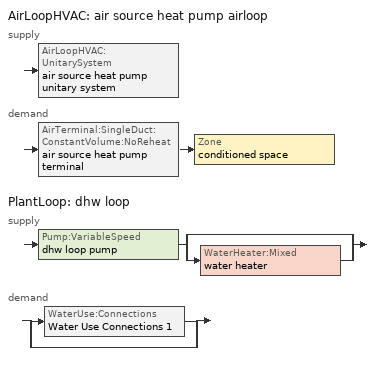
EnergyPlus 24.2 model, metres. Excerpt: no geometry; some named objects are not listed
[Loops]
AirLoopHVAC 'air source heat pump airloop'
 supply: AirLoopHVAC:UnitarySystem 'air source heat pump unitary system'
 demand: AirTerminal:SingleDuct:ConstantVolume:NoReheat 'air source heat pump terminal' > Zone 'conditioned space'
PlantLoop 'dhw loop'
 supply: Pump:VariableSpeed 'dhw loop pump' > split
  | bypass
  | WaterHeater:Mixed 'water heater'
 demand: split
  | WaterUse:Connections 'Water Use Connections 1'
  | bypass
[ZoneControl:Thermostat]
conditioned space Thermostat: Zone or ZoneList=conditioned space; Control Type Schedule=conditioned space Thermostat Schedule; Control 1=conditioned space temperature setpoint; Temperature Difference Between Cutout And Setpoint {deltaC}=0
[ThermostatSetpoint:DualSetpoint]
conditioned space temperature setpoint: Heating Setpoint Temperature Schedule=heating setpoint; Cooling Setpoint Temperature Schedule=cooling setpoint
[AirLoopHVAC:UnitarySystem] Control Type=Load; Controlling Zone or Thermostat Location=conditioned space; Dehumidification Control Type=None; Availability Schedule=Always On Discrete; Fan Placement=BlowThrough; DX Heating Coil Sizing Ratio=1; Use DOAS DX Cooling Coil=No; Minimum Supply Air Temperature {C}=2; Latent Load Control=SensibleOnlyLoadControl; Heating Supply Air Flow Rate Method=SupplyAirFlowRate; No Load Supply Air Flow Rate Method=SupplyAirFlowRate; No Load Supply Air Flow Rate {m3/s}=0; No Load Supply Air Flow Rate Control Set To Low Speed=Yes; Ancillary On-Cycle Electric Power {W}=0; Ancillary Off-Cycle Electric Power {W}=0
Name | Supply Fan | Supply Air Fan Operating Mode Schedule | Heating Coil | Cooling Supply Air Flow Rate Method | Heating Supply Air Flow Rate {m3/s} | Maximum Supply Air Temperature {C} | Maximum Outdoor Dry-Bulb Temperature for Supplemental Heater Operation {C} | Cooling Coil | Supplemental Heating Coil | Cooling Supply Air Flow Rate {m3/s} | Design Specification Multispeed Object
unit heater unitary system | unit heater supply fan | unit heater auto fan schedule | unit heater htg coil | None | 0.00141584 | 48.8889 | 21
unit heater unitary system 1 | unit heater supply fan 1 | unit heater auto fan schedule 1 | unit heater htg coil 1 | None | 0.00141584 | 48.8889 | 21
air source heat pump unitary system | air source heat pump supply fan | air source heat pump auto fan schedule | air source heat pump htg coil | SupplyAirFlowRate | 0.418617 | 93.3333 | 10 | air source heat pump clg coil | air source heat pump backup htg coil | 0.536604 | Unitary System Performance Multispeed 1
[Fan:SystemModel] Availability Schedule=Always On Discrete; Speed Control Method=Discrete; Electric Power Minimum Flow Rate Fraction=0.2; Design Pressure Rise {Pa}=500; Motor Efficiency=1; Motor In Air Stream Fraction=1; Design Electric Power Consumption {W}=Autosize; Design Power Sizing Method=PowerPerFlow; Electric Power Per Unit Flow Rate Per Unit Pressure {W/((m3/s)-Pa)}=1.66667; Fan Total Efficiency=0.7; Motor Loss Radiative Fraction=0
Name | Design Maximum Air Flow Rate {m3/s} | Electric Power Per Unit Flow Rate {W/(m3/s)} | Number of Speeds | Speed Flow Fraction 1 | Speed Electric Power Fraction 1 | Speed Flow Fraction 2 | Speed Electric Power Fraction 2 | Speed Flow Fraction 3 | Speed Electric Power Fraction 3 | Speed Flow Fraction 4 | Speed Electric Power Fraction 4
unit heater supply fan; unit heater supply fan 1 | 0.00141584 | 1e-06 | 1 | 1 | 1
air source heat pump supply fan | 0.536604 | 1059.44 | 4 | 0.6241 | 0.24309 | 0.78012 | 0.47478 | 0.86 | 0.63606 | 1 | 1
[Coil:Heating:Fuel] Availability Schedule=Always On Discrete; Fuel Type=NaturalGas; On Cycle Parasitic Electric Load {W}=0; Off Cycle Parasitic Fuel Load {W}=0
Name | Burner Efficiency | Nominal Capacity {W}
unit heater htg coil | 0.5 | 0.293071
unit heater htg coil 1 | 0.65 | 0.293071
air source heat pump backup htg coil | 0.96 | 18371.5
[AirTerminal:SingleDuct:ConstantVolume:NoReheat]
air source heat pump terminal: Availability Schedule=Always On Discrete; Maximum Air Flow Rate {m3/s}=0.536604
[Zone equipment]
conditioned space: unit heater unitary system, unit heater unitary system 1, air source heat pump terminal
[AirLoopHVAC]
air source heat pump airloop: Design Supply Air Flow Rate {m3/s}=0.536604; Design Return Air Flow Fraction of Supply Air Flow=1
[Sizing:System]
air source heat pump airloop: Type of Load to Size On=Sensible; Design Outdoor Air Flow Rate {m3/s}=Autosize; Central Heating Maximum System Air Flow Ratio=0.3; Preheat Design Temperature {C}=7; Preheat Design Humidity Ratio {kgWater/kgDryAir}=0.008; Precool Design Temperature {C}=12.8; Precool Design Humidity Ratio {kgWater/kgDryAir}=0.008; Central Cooling Design Supply Air Temperature {C}=12.8; Central Heating Design Supply Air Temperature {C}=16.7; Type of Zone Sum to Use=NonCoincident; 100% Outdoor Air in Cooling=Yes; 100% Outdoor Air in Heating=Yes; Central Cooling Design Supply Air Humidity Ratio {kgWater/kgDryAir}=0.0085; Central Heating Design Supply Air Humidity Ratio {kgWater/kgDryAir}=0.008; Cooling Supply Air Flow Rate Method=DesignDay; Cooling Supply Air Flow Rate {m3/s}=0; Cooling Supply Air Flow Rate Per Floor Area {m3/s-m2}=0.00996765; Cooling Fraction of Autosized Cooling Supply Air Flow Rate=1; Cooling Supply Air Flow Rate Per Unit Cooling Capacity {m3/s-W}=3.94755e-05; Heating Supply Air Flow Rate Method=DesignDay; Heating Supply Air Flow Rate {m3/s}=0; Heating Supply Air Flow Rate Per Floor Area {m3/s-m2}=0.00996765; Heating Fraction of Autosized Heating Supply Air Flow Rate=1; Heating Fraction of Autosized Cooling Supply Air Flow Rate=1; Heating Supply Air Flow Rate Per Unit Heating Capacity {m3/s-W}=3.15882e-05; System Outdoor Air Method=ZoneSum; Zone Maximum Outdoor Air Fraction=1; Cooling Design Capacity Method=CoolingDesignCapacity; Cooling Design Capacity {W}=Autosize; Cooling Design Capacity Per Floor Area {W/m2}=234.7; Fraction of Autosized Cooling Design Capacity=1; Heating Design Capacity Method=HeatingDesignCapacity; Heating Design Capacity {W}=Autosize; Heating Design Capacity Per Floor Area {W/m2}=157; Fraction of Autosized Heating Design Capacity=1; Central Cooling Capacity Control Method=OnOff; Occupant Diversity=Autosize
[AvailabilityManager:Scheduled]
air source heat pump airloop Availability Manager: Schedule=Always On Discrete
[Coil:Heating:DX:MultiSpeed]
air source heat pump htg coil: Availability Schedule=Always On Discrete; Minimum Outdoor Dry-Bulb Temperature for Compressor Operation {C}=-3.88889; Crankcase Heater Capacity {W}=50; Maximum Outdoor Dry-Bulb Temperature for Crankcase Heater Operation {C}=10; Defrost Energy Input Ratio Function of Temperature Curve=Defrosteir; Maximum Outdoor Dry-Bulb Temperature for Defrost Operation {C}=4.44444; Defrost Strategy=ReverseCycle; Defrost Control=Timed; Defrost Time Period Fraction=0.058333; Resistive Defrost Heater Capacity {W}=AutoSize; Apply Part Load Fraction to Speeds Greater than 1=No; Fuel Type=Electricity; Region number for Calculating HSPF=4; Number of Speeds=2; Speed Gross Rated Heating Capacity 1 {W}=7103.22; Speed Gross Rated Heating COP 1 {W/W}=3.82687; Speed Rated Air Flow Rate 1 {m3/s}=0.37811; Speed Rated Supply Air Fan Power Per Volume Flow Rate 2017 1 {W/(m3/s)}=773.3; Speed Rated Supply Air Fan Power Per Volume Flow Rate 2023 1 {W/(m3/s)}=934.4; Speed Heating Capacity Function of Temperature Curve Name 1=Heat-CAP-fT1; Speed Heating Capacity Function of Flow Fraction Curve Name 1=Heat-CAP-fFF1; Speed Energy Input Ratio Function of Temperature Curve Name 1=Heat-EIR-fT1; Speed Energy Input Ratio Function of Flow Fraction Curve Name 1=Heat-EIR-fFF1; Speed Part Load Fraction Correlation Curve Name 1=Heat-PLF-fPLR1; Speed Rated Waste Heat Fraction of Power Input 1=0.2; Speed Waste Heat Function of Temperature Curve Name 1=ConstantBiquadratic 1; Speed Gross Rated Heating Capacity 2 {W}=9810.97; Speed Gross Rated Heating COP 2 {W/W}=3.32938; Speed Rated Air Flow Rate 2 {m3/s}=0.472638; Speed Rated Supply Air Fan Power Per Volume Flow Rate 2017 2 {W/(m3/s)}=773.3; Speed Rated Supply Air Fan Power Per Volume Flow Rate 2023 2 {W/(m3/s)}=934.4; Speed Heating Capacity Function of Temperature Curve Name 2=Heat-CAP-fT2; Speed Heating Capacity Function of Flow Fraction Curve Name 2=Heat-CAP-fFF2; Speed Energy Input Ratio Function of Temperature Curve Name 2=Heat-EIR-fT2; Speed Energy Input Ratio Function of Flow Fraction Curve Name 2=Heat-EIR-fFF2; Speed Part Load Fraction Correlation Curve Name 2=Heat-PLF-fPLR2; Speed Rated Waste Heat Fraction of Power Input 2=0.2; Speed Waste Heat Function of Temperature Curve Name 2=ConstantBiquadratic 1
[Coil:Cooling:DX:MultiSpeed]
air source heat pump clg coil: Availability Schedule=Always On Discrete; Condenser Type=AirCooled; Minimum Outdoor Dry-Bulb Temperature for Compressor Operation {C}=-25; Apply Part Load Fraction to Speeds Greater than 1=No; Apply Latent Degradation to Speeds Greater than 1=No; Crankcase Heater Capacity {W}=50; Maximum Outdoor Dry-Bulb Temperature for Crankcase Heater Operation {C}=10; Basin Heater Capacity {W/K}=0; Basin Heater Setpoint Temperature {C}=2; Fuel Type=Electricity; Number of Speeds=2; Speed Gross Rated Total Cooling Capacity 1 {W}=7312.12; Speed Gross Rated Sensible Heat Ratio 1=0.816259; Speed Gross Rated Cooling COP 1 {W/W}=4.365675; Speed Rated Air Flow Rate 1 {m3/s}=0.397121; Speed Rated Evaporator Fan Power Per Volume Flow Rate 2017 1 {W/(m3/s)}=773.3; Speed Rated Evaporator Fan Power Per Volume Flow Rate 2023 1 {W/(m3/s)}=934.4; Speed Total Cooling Capacity Function of Temperature Curve Name 1=Cool-CAP-fT1; Speed Total Cooling Capacity Function of Flow Fraction Curve Name 1=Cool-CAP-fFF1; Speed Energy Input Ratio Function of Temperature Curve Name 1=Cool-EIR-fT1; Speed Energy Input Ratio Function of Flow Fraction Curve Name 1=Cool-EIR-fFF1; Speed Part Load Fraction Correlation Curve Name 1=Cool-PLF-fPLR1; Speed Nominal Time for Condensate Removal to Begin 1 {s}=1000; Speed Ratio of Initial Moisture Evaporation Rate and Steady State Latent Capacity 1=1.5; Speed Maximum Cycling Rate 1 {cycles/hr}=3; Speed Latent Capacity Time Constant 1 {s}=45; Speed Rated Waste Heat Fraction of Power Input 1=0.2; Speed Waste Heat Function of Temperature Curve Name 1=ConstantBiquadratic; Speed Evaporative Condenser Effectiveness 1=0.9; Speed Evaporative Condenser Air Flow Rate 1 {m3/s}=AutoSize; Speed Rated Evaporative Condenser Pump Power Consumption 1 {W}=AutoSize; Speed Gross Rated Total Cooling Capacity 2 {W}=10176.3; Speed Gross Rated Sensible Heat Ratio 2=0.743656; Speed Gross Rated Cooling COP 2 {W/W}=3.97276; Speed Rated Air Flow Rate 2 {m3/s}=0.461768; Speed Rated Evaporator Fan Power Per Volume Flow Rate 2017 2 {W/(m3/s)}=773.3; Speed Rated Evaporator Fan Power Per Volume Flow Rate 2023 2 {W/(m3/s)}=934.4; Speed Total Cooling Capacity Function of Temperature Curve Name 2=Cool-CAP-fT2; Speed Total Cooling Capacity Function of Flow Fraction Curve Name 2=Cool-CAP-fFF2; Speed Energy Input Ratio Function of Temperature Curve Name 2=Cool-EIR-fT2; Speed Energy Input Ratio Function of Flow Fraction Curve Name 2=Cool-EIR-fFF2; Speed Part Load Fraction Correlation Curve Name 2=Cool-PLF-fPLR2; Speed Nominal Time for Condensate Removal to Begin 2 {s}=1000; Speed Ratio of Initial Moisture Evaporation Rate and Steady State Latent Capacity 2=1.5; Speed Maximum Cycling Rate 2 {cycles/hr}=3; Speed Latent Capacity Time Constant 2 {s}=45; Speed Rated Waste Heat Fraction of Power Input 2=0.2; Speed Waste Heat Function of Temperature Curve Name 2=ConstantBiquadratic; Speed Evaporative Condenser Effectiveness 2=0.9; Speed Evaporative Condenser Air Flow Rate 2 {m3/s}=AutoSize; Speed Rated Evaporative Condenser Pump Power Consumption 2 {W}=AutoSize
[UnitarySystemPerformance:Multispeed]
Unitary System Performance Multispeed 1: Number of Speeds for Heating=2; Number of Speeds for Cooling=2; Single Mode Operation=No; No Load Supply Air Flow Rate Ratio=1; Heating Speed Supply Air Flow Ratio 1=0.8; Cooling Speed Supply Air Flow Ratio 1=0.86; Heating Speed Supply Air Flow Ratio 2=1; Cooling Speed Supply Air Flow Ratio 2=1
[PlantLoop]
dhw loop: Fluid Type=Water; Plant Equipment Operation Scheme=dhw loop Operation Schemes; Maximum Loop Temperature {C}=100; Minimum Loop Temperature {C}=0; Maximum Loop Flow Rate {m3/s}=0.01; Minimum Loop Flow Rate {m3/s}=0; Plant Loop Volume {m3}=0.003; Load Distribution Scheme=Optimal; Plant Loop Demand Calculation Scheme=SingleSetpoint; Common Pipe Simulation=None
[Sizing:Plant]
dhw loop: Loop Type=Heating; Design Loop Exit Temperature {C}=56; Loop Design Temperature Difference {deltaC}=5.55556; Sizing Option=NonCoincident; Zone Timesteps in Averaging Window=1; Coincident Sizing Factor Mode=None
[Pump:VariableSpeed]
dhw loop pump: Design Maximum Flow Rate {m3/s}=0.01; Design Pump Head {Pa}=1; Design Power Consumption {W}=0; Motor Efficiency=0.85; Fraction of Motor Inefficiencies to Fluid Stream=0; Coefficient 1 of the Part Load Performance Curve=0; Coefficient 2 of the Part Load Performance Curve=1; Coefficient 3 of the Part Load Performance Curve=0; Coefficient 4 of the Part Load Performance Curve=0; Design Minimum Flow Rate {m3/s}=0; Pump Control Type=Intermittent; Skin Loss Radiative Fraction=0.5; Design Power Sizing Method=PowerPerFlowPerPressure; Design Electric Power per Unit Flow Rate {W/(m3/s)}=348701.1; Design Shaft Power per Unit Flow Rate per Unit Head {W/((m3/s)-Pa)}=1.28205; Design Minimum Flow Rate Fraction=0
[WaterHeater:Mixed]
water heater: Tank Volume {m3}=0.143846; Setpoint Temperature Schedule=water heater setpoint; Deadband Temperature Difference {deltaC}=2; Maximum Temperature Limit {C}=99; Heater Control Type=Cycle; Heater Maximum Capacity {W}=10550.6; Heater Minimum Capacity {W}=0; Heater Ignition Minimum Flow Rate {m3/s}=0; Heater Ignition Delay {s}=0; Heater Fuel Type=NaturalGas; Heater Thermal Efficiency=0.777927; Off Cycle Parasitic Fuel Consumption Rate {W}=0; Off Cycle Parasitic Fuel Type=Electricity; Off Cycle Parasitic Heat Fraction to Tank=0; On Cycle Parasitic Fuel Consumption Rate {W}=0; On Cycle Parasitic Fuel Type=Electricity; On Cycle Parasitic Heat Fraction to Tank=0; Ambient Temperature Indicator=Zone; Ambient Temperature Zone=conditioned space; Off Cycle Loss Coefficient to Ambient Temperature {W/K}=3.14177; Off Cycle Loss Fraction to Zone=0.64; On Cycle Loss Coefficient to Ambient Temperature {W/K}=3.14177; On Cycle Loss Fraction to Zone=1; Use Side Effectiveness=1; Source Side Effectiveness=1; Use Side Design Flow Rate {m3/s}=Autosize; Source Side Design Flow Rate {m3/s}=Autosize; Indirect Water Heating Recovery Time {hr}=1.5; Source Side Flow Control Mode=IndirectHeatPrimarySetpoint
[WaterHeater:Sizing]
water heater: Design Mode=PeakDraw; Time Storage Can Meet Peak Draw {hr}=0.538503; Time for Tank Recovery {hr}=0; Nominal Tank Volume for Autosizing Plant Connections {m3}=1
[SetpointManager:Scheduled]
Setpoint Manager Scheduled 1: Control Variable=Temperature; Schedule=dhw temp
[WaterUse:Connections]
Water Use Connections 1: Drain Water Heat Exchanger Type=None; Drain Water Heat Exchanger Destination=Plant; Water Use Equipment Name 1=dhw fixtures; Water Use Equipment Name 2=dhw distribution waste; Water Use Equipment Name 3=clothes washer; Water Use Equipment Name 4=dishwasher
[WaterUse:Equipment]
Name | Peak Flow Rate {m3/s} | Flow Rate Fraction Schedule | Target Temperature Schedule
dhw fixtures | 4.50997e-06 | dhw fixtures schedule | mixed water temperature schedule
dhw distribution waste | 1.36723e-06 | dhw fixtures schedule | mixed water temperature schedule
clothes washer | 9.69919e-07 | clothes washer schedule
dishwasher | 2.90872e-07 | dishwasher schedule
[PlantEquipmentOperationSchemes]
dhw loop Operation Schemes: Control Scheme Object Type 1=PlantEquipmentOperation:HeatingLoad; Control Scheme Name 1=dhw loop Heating Operation Scheme; Control Scheme Schedule Name 1=Always On Discrete
[PlantEquipmentOperation:HeatingLoad]
dhw loop Heating Operation Scheme: Load Range Lower Limit 1 {W}=0; Load Range Upper Limit 1 {W}=1000000000; Range Equipment List Name 1=dhw loop Heating Equipment List
[PlantEquipmentList]
dhw loop Heating Equipment List: WaterHeater:Mixed, water heater
[EnergyManagementSystem:GlobalVariable]
air_source_heat_pump_airloop_Fan_RTF
infil_program_Qfan
infil_program_Qinf
natural_vent_program_Qnv
natural_vent_program_Qwhf
[EnergyManagementSystem:InternalVariable]
air_source_heat_pump_airloop_max_sup_fan_mfr: Internal Data Index Key=air source heat pump supply fan; Internal Data Type=Fan Maximum Mass Flow Rate
[EnergyManagementSystem:Sensor]
Name | Output:Variable or Output:Meter Index Key | Output:Variable or Output:Meter
airflow_gain | infil flow | Infiltration Sensible Heat Gain Energy
airflow_gain_1 | natural vent flow | Infiltration Sensible Heat Gain Energy
airflow_gain_2 | whole house fan flow | Infiltration Sensible Heat Gain Energy
airflow_loss | infil flow | Infiltration Sensible Heat Loss Energy
airflow_loss_1 | natural vent flow | Infiltration Sensible Heat Loss Energy
airflow_loss_2 | whole house fan flow | Infiltration Sensible Heat Loss Energy
air_source_heat_pump_airloop_Fan_RTF_s | air source heat pump supply fan | Fan Runtime Fraction Speed 1
air_source_heat_pump_airloop_Fan_RTF_s_1 | air source heat pump supply fan | Fan Runtime Fraction Speed 2
air_source_heat_pump_airloop_Fan_RTF_s_2 | air source heat pump supply fan | Fan Runtime Fraction Speed 3
air_source_heat_pump_airloop_Fan_RTF_s_3 | air source heat pump supply fan | Fan Runtime Fraction Speed 4
air_source_heat_pump_backup_htg_coil_s | air source heat pump backup htg coil | Heating Coil Heating Energy
air_source_heat_pump_clg_coil_s | air source heat pump clg coil | Cooling Coil Total Cooling Energy
air_source_heat_pump_htg_coil_s | air source heat pump htg coil | Heating Coil Heating Energy
air_source_heat_pump_supply_fan_s | air source heat pump supply fan | Fan Electricity Energy
clg_load_cond |  | Cooling:EnergyTransfer:Zone:CONDITIONED SPACE
clg_sp_s; clg_sp_s_1 | cooling setpoint | Schedule Value
clothes_dryer_exhaust_0_sch_s | clothes dryer exhaust 0 schedule | Schedule Value
conditioned_space_clg_unmet_s | conditioned space | Zone Cooling Setpoint Not Met Time
conditioned_space_htg_unmet_s | conditioned space | Zone Heating Setpoint Not Met Time
cool_season | cooling season schedule | Schedule Value
dhw_loss | water heater | Water Heater Heat Loss Energy
dhw_rtf | water heater | Water Heater Runtime Fraction
fridge_tin_s; tin_s; tin_s_1 | conditioned space | Zone Mean Air Temperature
htg_load_cond |  | Heating:EnergyTransfer:Zone:CONDITIONED SPACE
htg_sp_s; htg_sp_s_1 | heating setpoint | Schedule Value
ig_ee_conv | clothes dryer | Electric Equipment Convective Heating Energy
ig_ee_conv_1 | clothes washer | Electric Equipment Convective Heating Energy
ig_ee_conv_2 | cooking range | Electric Equipment Convective Heating Energy
ig_ee_conv_3 | dishwasher | Electric Equipment Convective Heating Energy
ig_ee_conv_4 | fridge | Electric Equipment Convective Heating Energy
ig_ee_conv_5 | misc plug loads | Electric Equipment Convective Heating Energy
ig_ee_conv_6 | whole house fan | Electric Equipment Convective Heating Energy
ig_ee_rad | clothes dryer | Electric Equipment Radiant Heating Energy
ig_ee_rad_1 | clothes washer | Electric Equipment Radiant Heating Energy
ig_ee_rad_2 | cooking range | Electric Equipment Radiant Heating Energy
ig_ee_rad_3 | dishwasher | Electric Equipment Radiant Heating Energy
ig_ee_rad_4 | fridge | Electric Equipment Radiant Heating Energy
ig_ee_rad_5 | misc plug loads | Electric Equipment Radiant Heating Energy
ig_ee_rad_6 | whole house fan | Electric Equipment Radiant Heating Energy
ig_lgt_conv | interior lighting | Lights Convective Heating Energy
ig_lgt_rad | interior lighting | Lights Radiant Heating Energy
ig_lgt_vis | interior lighting | Lights Visible Radiation Heating Energy
ig_oe_conv | clothes dryer 1 | Other Equipment Convective Heating Energy
ig_oe_conv_1 | cooking range 1 | Other Equipment Convective Heating Energy
ig_oe_conv_2 | general water use latent | Other Equipment Convective Heating Energy
ig_oe_conv_3 | general water use sensible | Other Equipment Convective Heating Energy
ig_oe_conv_4 | water heater energy adjustment1 | Other Equipment Convective Heating Energy
ig_oe_rad | clothes dryer 1 | Other Equipment Radiant Heating Energy
ig_oe_rad_1 | cooking range 1 | Other Equipment Radiant Heating Energy
ig_oe_rad_2 | general water use latent | Other Equipment Radiant Heating Energy
ig_oe_rad_3 | general water use sensible | Other Equipment Radiant Heating Energy
ig_oe_rad_4 | water heater energy adjustment1 | Other Equipment Radiant Heating Energy
ig_ppl_conv | occupants | People Convective Heating Energy
ig_ppl_rad | occupants | People Radiant Heating Energy
im_conv | furniture mass conditioned space 1 | Surface Inside Face Convection Heat Gain Energy
im_conv_1 | partition wall mass | Surface Inside Face Convection Heat Gain Energy
im_ig | furniture mass conditioned space 1 | Surface Inside Face Internal Gains Radiation Heat Gain Energy
im_ig_1 | partition wall mass | Surface Inside Face Internal Gains Radiation Heat Gain Energy
im_lgt | furniture mass conditioned space 1 | Surface Inside Face Lights Radiation Heat Gain Energy
im_lgt_1 | partition wall mass | Surface Inside Face Lights Radiation Heat Gain Energy
im_sol | furniture mass conditioned space 1 | Surface Inside Face Solar Radiation Heat Gain Energy
im_sol_1 | partition wall mass | Surface Inside Face Solar Radiation Heat Gain Energy
im_surf | furniture mass conditioned space 1 | Surface Inside Face Net Surface Thermal Radiation Heat Gain Energy
im_surf_1 | partition wall mass | Surface Inside Face Net Surface Thermal Radiation Heat Gain Energy
mech_vent_bath_fan_0_sch_s | mech vent bath fan 0 schedule | Schedule Value
mech_vent_bath_fan_1_sch_s | mech vent bath fan 1 schedule | Schedule Value
mech_vent_range_fan_0_sch_s | mech vent range fan 0 schedule | Schedule Value
mv_conv | mech vent bath fan 0 | Electric Equipment Convective Heating Energy
mv_conv_1 | mech vent bath fan 1 | Electric Equipment Convective Heating Energy
mv_conv_2 | mech vent house fan | Electric Equipment Convective Heating Energy
mv_conv_3 | mech vent house fan cfis | Electric Equipment Convective Heating Energy
mv_conv_4 | mech vent range fan 0 | Electric Equipment Convective Heating Energy
mv_conv_5 | mech vent house fan latent load | Other Equipment Convective Heating Energy
mv_conv_6 | mech vent house fan sensible load | Other Equipment Convective Heating Energy
mv_rad | mech vent bath fan 0 | Electric Equipment Radiant Heating Energy
mv_rad_1 | mech vent bath fan 1 | Electric Equipment Radiant Heating Energy
mv_rad_2 | mech vent house fan | Electric Equipment Radiant Heating Energy
mv_rad_3 | mech vent house fan cfis | Electric Equipment Radiant Heating Energy
mv_rad_4 | mech vent range fan 0 | Electric Equipment Radiant Heating Energy
mv_rad_5 | mech vent house fan latent load | Other Equipment Radiant Heating Energy
mv_rad_6 | mech vent house fan sensible load | Other Equipment Radiant Heating Energy
natural_vent_s | natural vent schedule | Schedule Value
out_pb_s |  | Site Outdoor Air Barometric Pressure
out_wt_s |  | Site Outdoor Air Humidity Ratio
site_vw_s |  | Site Wind Speed
ss_back_out | Window1 | Surface Window Shortwave from Zone Back Out Window Heat Transfer Rate
ss_back_out_1 | Window10 | Surface Window Shortwave from Zone Back Out Window Heat Transfer Rate
ss_back_out_10 | Window22 | Surface Window Shortwave from Zone Back Out Window Heat Transfer Rate
ss_back_out_11 | Window23 | Surface Window Shortwave from Zone Back Out Window Heat Transfer Rate
ss_back_out_12 | Window24 | Surface Window Shortwave from Zone Back Out Window Heat Transfer Rate
ss_back_out_13 | Window27 | Surface Window Shortwave from Zone Back Out Window Heat Transfer Rate
ss_back_out_14 | Window29 | Surface Window Shortwave from Zone Back Out Window Heat Transfer Rate
ss_back_out_15 | Window31 | Surface Window Shortwave from Zone Back Out Window Heat Transfer Rate
ss_back_out_16 | Window32 | Surface Window Shortwave from Zone Back Out Window Heat Transfer Rate
ss_back_out_17 | Window34 | Surface Window Shortwave from Zone Back Out Window Heat Transfer Rate
ss_back_out_18 | Window35 | Surface Window Shortwave from Zone Back Out Window Heat Transfer Rate
ss_back_out_19 | Window37 | Surface Window Shortwave from Zone Back Out Window Heat Transfer Rate
ss_back_out_2 | Window12 | Surface Window Shortwave from Zone Back Out Window Heat Transfer Rate
ss_back_out_20 | Window38 | Surface Window Shortwave from Zone Back Out Window Heat Transfer Rate
ss_back_out_21 | Window40 | Surface Window Shortwave from Zone Back Out Window Heat Transfer Rate
ss_back_out_22 | Window5 | Surface Window Shortwave from Zone Back Out Window Heat Transfer Rate
ss_back_out_23 | Window6 | Surface Window Shortwave from Zone Back Out Window Heat Transfer Rate
ss_back_out_24 | Window8 | Surface Window Shortwave from Zone Back Out Window Heat Transfer Rate
ss_back_out_3 | Window14 | Surface Window Shortwave from Zone Back Out Window Heat Transfer Rate
ss_back_out_4 | Window15 | Surface Window Shortwave from Zone Back Out Window Heat Transfer Rate
ss_back_out_5 | Window16 | Surface Window Shortwave from Zone Back Out Window Heat Transfer Rate
ss_back_out_6 | Window17 | Surface Window Shortwave from Zone Back Out Window Heat Transfer Rate
ss_back_out_7 | Window18 | Surface Window Shortwave from Zone Back Out Window Heat Transfer Rate
ss_back_out_8 | Window19 | Surface Window Shortwave from Zone Back Out Window Heat Transfer Rate
ss_back_out_9 | Window21 | Surface Window Shortwave from Zone Back Out Window Heat Transfer Rate
ss_conv | Door1 | Surface Inside Face Convection Heat Gain Energy
ss_conv_1 | Door2 | Surface Inside Face Convection Heat Gain Energy
ss_conv_10 | Window16 | Surface Inside Face Convection Heat Gain Energy
ss_conv_11 | Window17 | Surface Inside Face Convection Heat Gain Energy
ss_conv_12 | Window18 | Surface Inside Face Convection Heat Gain Energy
ss_conv_13 | Window19 | Surface Inside Face Convection Heat Gain Energy
ss_conv_14 | Window21 | Surface Inside Face Convection Heat Gain Energy
ss_conv_15 | Window22 | Surface Inside Face Convection Heat Gain Energy
ss_conv_16 | Window23 | Surface Inside Face Convection Heat Gain Energy
ss_conv_17 | Window24 | Surface Inside Face Convection Heat Gain Energy
ss_conv_18 | Window27 | Surface Inside Face Convection Heat Gain Energy
ss_conv_19 | Window29 | Surface Inside Face Convection Heat Gain Energy
ss_conv_2 | Door4 | Surface Inside Face Convection Heat Gain Energy
ss_conv_20 | Window31 | Surface Inside Face Convection Heat Gain Energy
ss_conv_21 | Window32 | Surface Inside Face Convection Heat Gain Energy
ss_conv_22 | Window34 | Surface Inside Face Convection Heat Gain Energy
ss_conv_23 | Window35 | Surface Inside Face Convection Heat Gain Energy
ss_conv_24 | Window37 | Surface Inside Face Convection Heat Gain Energy
ss_conv_25 | Window38 | Surface Inside Face Convection Heat Gain Energy
ss_conv_26 | Window40 | Surface Inside Face Convection Heat Gain Energy
ss_conv_27 | Window5 | Surface Inside Face Convection Heat Gain Energy
ss_conv_28 | Window6 | Surface Inside Face Convection Heat Gain Energy
ss_conv_29 | Window8 | Surface Inside Face Convection Heat Gain Energy
ss_conv_3 | Door5 | Surface Inside Face Convection Heat Gain Energy
ss_conv_4 | Door6 | Surface Inside Face Convection Heat Gain Energy
ss_conv_5 | Window1 | Surface Inside Face Convection Heat Gain Energy
ss_conv_6 | Window10 | Surface Inside Face Convection Heat Gain Energy
ss_conv_7 | Window12 | Surface Inside Face Convection Heat Gain Energy
ss_conv_8 | Window14 | Surface Inside Face Convection Heat Gain Energy
ss_conv_9 | Window15 | Surface Inside Face Convection Heat Gain Energy
ss_ig | Door1 | Surface Inside Face Internal Gains Radiation Heat Gain Energy
ss_ig_1 | Door2 | Surface Inside Face Internal Gains Radiation Heat Gain Energy
ss_ig_10 | Window16 | Surface Inside Face Internal Gains Radiation Heat Gain Energy
ss_ig_11 | Window17 | Surface Inside Face Internal Gains Radiation Heat Gain Energy
ss_ig_12 | Window18 | Surface Inside Face Internal Gains Radiation Heat Gain Energy
ss_ig_13 | Window19 | Surface Inside Face Internal Gains Radiation Heat Gain Energy
ss_ig_14 | Window21 | Surface Inside Face Internal Gains Radiation Heat Gain Energy
ss_ig_15 | Window22 | Surface Inside Face Internal Gains Radiation Heat Gain Energy
ss_ig_16 | Window23 | Surface Inside Face Internal Gains Radiation Heat Gain Energy
ss_ig_17 | Window24 | Surface Inside Face Internal Gains Radiation Heat Gain Energy
ss_ig_18 | Window27 | Surface Inside Face Internal Gains Radiation Heat Gain Energy
ss_ig_19 | Window29 | Surface Inside Face Internal Gains Radiation Heat Gain Energy
ss_ig_2 | Door4 | Surface Inside Face Internal Gains Radiation Heat Gain Energy
ss_ig_20 | Window31 | Surface Inside Face Internal Gains Radiation Heat Gain Energy
ss_ig_21 | Window32 | Surface Inside Face Internal Gains Radiation Heat Gain Energy
ss_ig_22 | Window34 | Surface Inside Face Internal Gains Radiation Heat Gain Energy
ss_ig_23 | Window35 | Surface Inside Face Internal Gains Radiation Heat Gain Energy
ss_ig_24 | Window37 | Surface Inside Face Internal Gains Radiation Heat Gain Energy
ss_ig_25 | Window38 | Surface Inside Face Internal Gains Radiation Heat Gain Energy
ss_ig_26 | Window40 | Surface Inside Face Internal Gains Radiation Heat Gain Energy
ss_ig_27 | Window5 | Surface Inside Face Internal Gains Radiation Heat Gain Energy
ss_ig_28 | Window6 | Surface Inside Face Internal Gains Radiation Heat Gain Energy
ss_ig_29 | Window8 | Surface Inside Face Internal Gains Radiation Heat Gain Energy
ss_ig_3 | Door5 | Surface Inside Face Internal Gains Radiation Heat Gain Energy
ss_ig_4 | Door6 | Surface Inside Face Internal Gains Radiation Heat Gain Energy
ss_ig_5 | Window1 | Surface Inside Face Internal Gains Radiation Heat Gain Energy
ss_ig_6 | Window10 | Surface Inside Face Internal Gains Radiation Heat Gain Energy
ss_ig_7 | Window12 | Surface Inside Face Internal Gains Radiation Heat Gain Energy
ss_ig_8 | Window14 | Surface Inside Face Internal Gains Radiation Heat Gain Energy
ss_ig_9 | Window15 | Surface Inside Face Internal Gains Radiation Heat Gain Energy
ss_lgt | Door1 | Surface Inside Face Lights Radiation Heat Gain Energy
ss_lgt_1 | Door2 | Surface Inside Face Lights Radiation Heat Gain Energy
ss_lgt_2 | Door4 | Surface Inside Face Lights Radiation Heat Gain Energy
ss_lgt_3 | Door5 | Surface Inside Face Lights Radiation Heat Gain Energy
ss_lgt_4 | Door6 | Surface Inside Face Lights Radiation Heat Gain Energy
ss_sol | Door1 | Surface Inside Face Solar Radiation Heat Gain Energy
ss_sol_1 | Door2 | Surface Inside Face Solar Radiation Heat Gain Energy
ss_sol_2 | Door4 | Surface Inside Face Solar Radiation Heat Gain Energy
ss_sol_3 | Door5 | Surface Inside Face Solar Radiation Heat Gain Energy
ss_sol_4 | Door6 | Surface Inside Face Solar Radiation Heat Gain Energy
ss_surf | Door1 | Surface Inside Face Net Surface Thermal Radiation Heat Gain Energy
ss_surf_1 | Door2 | Surface Inside Face Net Surface Thermal Radiation Heat Gain Energy
ss_surf_10 | Window16 | Surface Inside Face Net Surface Thermal Radiation Heat Gain Energy
ss_surf_11 | Window17 | Surface Inside Face Net Surface Thermal Radiation Heat Gain Energy
ss_surf_12 | Window18 | Surface Inside Face Net Surface Thermal Radiation Heat Gain Energy
ss_surf_13 | Window19 | Surface Inside Face Net Surface Thermal Radiation Heat Gain Energy
ss_surf_14 | Window21 | Surface Inside Face Net Surface Thermal Radiation Heat Gain Energy
ss_surf_15 | Window22 | Surface Inside Face Net Surface Thermal Radiation Heat Gain Energy
ss_surf_16 | Window23 | Surface Inside Face Net Surface Thermal Radiation Heat Gain Energy
ss_surf_17 | Window24 | Surface Inside Face Net Surface Thermal Radiation Heat Gain Energy
ss_surf_18 | Window27 | Surface Inside Face Net Surface Thermal Radiation Heat Gain Energy
ss_surf_19 | Window29 | Surface Inside Face Net Surface Thermal Radiation Heat Gain Energy
ss_surf_2 | Door4 | Surface Inside Face Net Surface Thermal Radiation Heat Gain Energy
ss_surf_20 | Window31 | Surface Inside Face Net Surface Thermal Radiation Heat Gain Energy
ss_surf_21 | Window32 | Surface Inside Face Net Surface Thermal Radiation Heat Gain Energy
ss_surf_22 | Window34 | Surface Inside Face Net Surface Thermal Radiation Heat Gain Energy
ss_surf_23 | Window35 | Surface Inside Face Net Surface Thermal Radiation Heat Gain Energy
ss_surf_24 | Window37 | Surface Inside Face Net Surface Thermal Radiation Heat Gain Energy
ss_surf_25 | Window38 | Surface Inside Face Net Surface Thermal Radiation Heat Gain Energy
ss_surf_26 | Window40 | Surface Inside Face Net Surface Thermal Radiation Heat Gain Energy
ss_surf_27 | Window5 | Surface Inside Face Net Surface Thermal Radiation Heat Gain Energy
ss_surf_28 | Window6 | Surface Inside Face Net Surface Thermal Radiation Heat Gain Energy
ss_surf_29 | Window8 | Surface Inside Face Net Surface Thermal Radiation Heat Gain Energy
ss_surf_3 | Door5 | Surface Inside Face Net Surface Thermal Radiation Heat Gain Energy
ss_surf_4 | Door6 | Surface Inside Face Net Surface Thermal Radiation Heat Gain Energy
ss_surf_5 | Window1 | Surface Inside Face Net Surface Thermal Radiation Heat Gain Energy
ss_surf_6 | Window10 | Surface Inside Face Net Surface Thermal Radiation Heat Gain Energy
ss_surf_7 | Window12 | Surface Inside Face Net Surface Thermal Radiation Heat Gain Energy
ss_surf_8 | Window14 | Surface Inside Face Net Surface Thermal Radiation Heat Gain Energy
ss_surf_9 | Window15 | Surface Inside Face Net Surface Thermal Radiation Heat Gain Energy
ss_trans_in | Window1 | Surface Window Transmitted Solar Radiation Rate
ss_trans_in_1 | Window10 | Surface Window Transmitted Solar Radiation Rate
ss_trans_in_10 | Window22 | Surface Window Transmitted Solar Radiation Rate
ss_trans_in_11 | Window23 | Surface Window Transmitted Solar Radiation Rate
ss_trans_in_12 | Window24 | Surface Window Transmitted Solar Radiation Rate
ss_trans_in_13 | Window27 | Surface Window Transmitted Solar Radiation Rate
ss_trans_in_14 | Window29 | Surface Window Transmitted Solar Radiation Rate
ss_trans_in_15 | Window31 | Surface Window Transmitted Solar Radiation Rate
ss_trans_in_16 | Window32 | Surface Window Transmitted Solar Radiation Rate
ss_trans_in_17 | Window34 | Surface Window Transmitted Solar Radiation Rate
ss_trans_in_18 | Window35 | Surface Window Transmitted Solar Radiation Rate
ss_trans_in_19 | Window37 | Surface Window Transmitted Solar Radiation Rate
ss_trans_in_2 | Window12 | Surface Window Transmitted Solar Radiation Rate
ss_trans_in_20 | Window38 | Surface Window Transmitted Solar Radiation Rate
ss_trans_in_21 | Window40 | Surface Window Transmitted Solar Radiation Rate
ss_trans_in_22 | Window5 | Surface Window Transmitted Solar Radiation Rate
ss_trans_in_23 | Window6 | Surface Window Transmitted Solar Radiation Rate
ss_trans_in_24 | Window8 | Surface Window Transmitted Solar Radiation Rate
ss_trans_in_3 | Window14 | Surface Window Transmitted Solar Radiation Rate
ss_trans_in_4 | Window15 | Surface Window Transmitted Solar Radiation Rate
ss_trans_in_5 | Window16 | Surface Window Transmitted Solar Radiation Rate
ss_trans_in_6 | Window17 | Surface Window Transmitted Solar Radiation Rate
ss_trans_in_7 | Window18 | Surface Window Transmitted Solar Radiation Rate
ss_trans_in_8 | Window19 | Surface Window Transmitted Solar Radiation Rate
ss_trans_in_9 | Window21 | Surface Window Transmitted Solar Radiation Rate
ss_trans_out | Window1 | Surface Inside Face Initial Transmitted Diffuse Transmitted Out Window Solar Radiation Rate
ss_trans_out_1 | Window10 | Surface Inside Face Initial Transmitted Diffuse Transmitted Out Window Solar Radiation Rate
ss_trans_out_10 | Window22 | Surface Inside Face Initial Transmitted Diffuse Transmitted Out Window Solar Radiation Rate
ss_trans_out_11 | Window23 | Surface Inside Face Initial Transmitted Diffuse Transmitted Out Window Solar Radiation Rate
ss_trans_out_12 | Window24 | Surface Inside Face Initial Transmitted Diffuse Transmitted Out Window Solar Radiation Rate
ss_trans_out_13 | Window27 | Surface Inside Face Initial Transmitted Diffuse Transmitted Out Window Solar Radiation Rate
ss_trans_out_14 | Window29 | Surface Inside Face Initial Transmitted Diffuse Transmitted Out Window Solar Radiation Rate
ss_trans_out_15 | Window31 | Surface Inside Face Initial Transmitted Diffuse Transmitted Out Window Solar Radiation Rate
ss_trans_out_16 | Window32 | Surface Inside Face Initial Transmitted Diffuse Transmitted Out Window Solar Radiation Rate
ss_trans_out_17 | Window34 | Surface Inside Face Initial Transmitted Diffuse Transmitted Out Window Solar Radiation Rate
ss_trans_out_18 | Window35 | Surface Inside Face Initial Transmitted Diffuse Transmitted Out Window Solar Radiation Rate
ss_trans_out_19 | Window37 | Surface Inside Face Initial Transmitted Diffuse Transmitted Out Window Solar Radiation Rate
ss_trans_out_2 | Window12 | Surface Inside Face Initial Transmitted Diffuse Transmitted Out Window Solar Radiation Rate
ss_trans_out_20 | Window38 | Surface Inside Face Initial Transmitted Diffuse Transmitted Out Window Solar Radiation Rate
ss_trans_out_21 | Window40 | Surface Inside Face Initial Transmitted Diffuse Transmitted Out Window Solar Radiation Rate
ss_trans_out_22 | Window5 | Surface Inside Face Initial Transmitted Diffuse Transmitted Out Window Solar Radiation Rate
ss_trans_out_23 | Window6 | Surface Inside Face Initial Transmitted Diffuse Transmitted Out Window Solar Radiation Rate
ss_trans_out_24 | Window8 | Surface Inside Face Initial Transmitted Diffuse Transmitted Out Window Solar Radiation Rate
ss_trans_out_3 | Window14 | Surface Inside Face Initial Transmitted Diffuse Transmitted Out Window Solar Radiation Rate
ss_trans_out_4 | Window15 | Surface Inside Face Initial Transmitted Diffuse Transmitted Out Window Solar Radiation Rate
ss_trans_out_5 | Window16 | Surface Inside Face Initial Transmitted Diffuse Transmitted Out Window Solar Radiation Rate
ss_trans_out_6 | Window17 | Surface Inside Face Initial Transmitted Diffuse Transmitted Out Window Solar Radiation Rate
ss_trans_out_7 | Window18 | Surface Inside Face Initial Transmitted Diffuse Transmitted Out Window Solar Radiation Rate
ss_trans_out_8 | Window19 | Surface Inside Face Initial Transmitted Diffuse Transmitted Out Window Solar Radiation Rate
ss_trans_out_9 | Window21 | Surface Inside Face Initial Transmitted Diffuse Transmitted Out Window Solar Radiation Rate
s_conv | Floor1 | Surface Inside Face Convection Heat Gain Energy
s_conv_1 | Floor2 | Surface Inside Face Convection Heat Gain Energy
s_conv_10 | RimJoist1:90 | Surface Inside Face Convection Heat Gain Energy
s_conv_11 | RimJoist2:0 | Surface Inside Face Convection Heat Gain Energy
s_conv_12 | RimJoist2:180 | Surface Inside Face Convection Heat Gain Energy
s_conv_13 | RimJoist2:270 | Surface Inside Face Convection Heat Gain Energy
s_conv_14 | RimJoist2:90 | Surface Inside Face Convection Heat Gain Energy
s_conv_15 | Roof2 | Surface Inside Face Convection Heat Gain Energy
s_conv_16 | Roof3:0 | Surface Inside Face Convection Heat Gain Energy
s_conv_17 | Roof3:180 | Surface Inside Face Convection Heat Gain Energy
s_conv_18 | Roof3:270 | Surface Inside Face Convection Heat Gain Energy
s_conv_19 | Roof3:90 | Surface Inside Face Convection Heat Gain Energy
s_conv_2 | Floor3 | Surface Inside Face Convection Heat Gain Energy
s_conv_20 | Slab1 | Surface Inside Face Convection Heat Gain Energy
s_conv_21 | Wall1:0 | Surface Inside Face Convection Heat Gain Energy
s_conv_22 | Wall1:180 | Surface Inside Face Convection Heat Gain Energy
s_conv_23 | Wall1:270 | Surface Inside Face Convection Heat Gain Energy
s_conv_24 | Wall1:90 | Surface Inside Face Convection Heat Gain Energy
s_conv_25 | Wall2:0 | Surface Inside Face Convection Heat Gain Energy
s_conv_26 | Wall2:180 | Surface Inside Face Convection Heat Gain Energy
s_conv_27 | Wall2:270 | Surface Inside Face Convection Heat Gain Energy
s_conv_28 | Wall2:90 | Surface Inside Face Convection Heat Gain Energy
s_conv_29 | Wall3:0 | Surface Inside Face Convection Heat Gain Energy
s_conv_3 | Floor4 | Surface Inside Face Convection Heat Gain Energy
s_conv_30 | Wall3:180 | Surface Inside Face Convection Heat Gain Energy
s_conv_31 | Wall3:270 | Surface Inside Face Convection Heat Gain Energy
s_conv_32 | Wall3:90 | Surface Inside Face Convection Heat Gain Energy
s_conv_4 | FoundationWall1 | Surface Inside Face Convection Heat Gain Energy
s_conv_5 | inferred conditioned ceiling | Surface Inside Face Convection Heat Gain Energy
s_conv_6 | inferred conditioned floor | Surface Inside Face Convection Heat Gain Energy
s_conv_7 | RimJoist1:0 | Surface Inside Face Convection Heat Gain Energy
s_conv_8 | RimJoist1:180 | Surface Inside Face Convection Heat Gain Energy
s_conv_9 | RimJoist1:270 | Surface Inside Face Convection Heat Gain Energy
s_ig | Floor1 | Surface Inside Face Internal Gains Radiation Heat Gain Energy
s_ig_1 | Floor2 | Surface Inside Face Internal Gains Radiation Heat Gain Energy
s_ig_10 | RimJoist1:90 | Surface Inside Face Internal Gains Radiation Heat Gain Energy
s_ig_11 | RimJoist2:0 | Surface Inside Face Internal Gains Radiation Heat Gain Energy
s_ig_12 | RimJoist2:180 | Surface Inside Face Internal Gains Radiation Heat Gain Energy
s_ig_13 | RimJoist2:270 | Surface Inside Face Internal Gains Radiation Heat Gain Energy
s_ig_14 | RimJoist2:90 | Surface Inside Face Internal Gains Radiation Heat Gain Energy
s_ig_15 | Roof2 | Surface Inside Face Internal Gains Radiation Heat Gain Energy
s_ig_16 | Roof3:0 | Surface Inside Face Internal Gains Radiation Heat Gain Energy
s_ig_17 | Roof3:180 | Surface Inside Face Internal Gains Radiation Heat Gain Energy
s_ig_18 | Roof3:270 | Surface Inside Face Internal Gains Radiation Heat Gain Energy
s_ig_19 | Roof3:90 | Surface Inside Face Internal Gains Radiation Heat Gain Energy
s_ig_2 | Floor3 | Surface Inside Face Internal Gains Radiation Heat Gain Energy
s_ig_20 | Slab1 | Surface Inside Face Internal Gains Radiation Heat Gain Energy
s_ig_21 | Wall1:0 | Surface Inside Face Internal Gains Radiation Heat Gain Energy
s_ig_22 | Wall1:180 | Surface Inside Face Internal Gains Radiation Heat Gain Energy
s_ig_23 | Wall1:270 | Surface Inside Face Internal Gains Radiation Heat Gain Energy
s_ig_24 | Wall1:90 | Surface Inside Face Internal Gains Radiation Heat Gain Energy
s_ig_25 | Wall2:0 | Surface Inside Face Internal Gains Radiation Heat Gain Energy
s_ig_26 | Wall2:180 | Surface Inside Face Internal Gains Radiation Heat Gain Energy
s_ig_27 | Wall2:270 | Surface Inside Face Internal Gains Radiation Heat Gain Energy
s_ig_28 | Wall2:90 | Surface Inside Face Internal Gains Radiation Heat Gain Energy
s_ig_29 | Wall3:0 | Surface Inside Face Internal Gains Radiation Heat Gain Energy
s_ig_3 | Floor4 | Surface Inside Face Internal Gains Radiation Heat Gain Energy
s_ig_30 | Wall3:180 | Surface Inside Face Internal Gains Radiation Heat Gain Energy
s_ig_31 | Wall3:270 | Surface Inside Face Internal Gains Radiation Heat Gain Energy
s_ig_32 | Wall3:90 | Surface Inside Face Internal Gains Radiation Heat Gain Energy
s_ig_4 | FoundationWall1 | Surface Inside Face Internal Gains Radiation Heat Gain Energy
s_ig_5 | inferred conditioned ceiling | Surface Inside Face Internal Gains Radiation Heat Gain Energy
s_ig_6 | inferred conditioned floor | Surface Inside Face Internal Gains Radiation Heat Gain Energy
s_ig_7 | RimJoist1:0 | Surface Inside Face Internal Gains Radiation Heat Gain Energy
s_ig_8 | RimJoist1:180 | Surface Inside Face Internal Gains Radiation Heat Gain Energy
s_ig_9 | RimJoist1:270 | Surface Inside Face Internal Gains Radiation Heat Gain Energy
s_lgt | Floor1 | Surface Inside Face Lights Radiation Heat Gain Energy
s_lgt_1 | Floor2 | Surface Inside Face Lights Radiation Heat Gain Energy
s_lgt_10 | RimJoist1:90 | Surface Inside Face Lights Radiation Heat Gain Energy
s_lgt_11 | RimJoist2:0 | Surface Inside Face Lights Radiation Heat Gain Energy
s_lgt_12 | RimJoist2:180 | Surface Inside Face Lights Radiation Heat Gain Energy
s_lgt_13 | RimJoist2:270 | Surface Inside Face Lights Radiation Heat Gain Energy
s_lgt_14 | RimJoist2:90 | Surface Inside Face Lights Radiation Heat Gain Energy
s_lgt_15 | Roof2 | Surface Inside Face Lights Radiation Heat Gain Energy
s_lgt_16 | Roof3:0 | Surface Inside Face Lights Radiation Heat Gain Energy
s_lgt_17 | Roof3:180 | Surface Inside Face Lights Radiation Heat Gain Energy
s_lgt_18 | Roof3:270 | Surface Inside Face Lights Radiation Heat Gain Energy
s_lgt_19 | Roof3:90 | Surface Inside Face Lights Radiation Heat Gain Energy
s_lgt_2 | Floor3 | Surface Inside Face Lights Radiation Heat Gain Energy
s_lgt_20 | Slab1 | Surface Inside Face Lights Radiation Heat Gain Energy
s_lgt_21 | Wall1:0 | Surface Inside Face Lights Radiation Heat Gain Energy
s_lgt_22 | Wall1:180 | Surface Inside Face Lights Radiation Heat Gain Energy
s_lgt_23 | Wall1:270 | Surface Inside Face Lights Radiation Heat Gain Energy
s_lgt_24 | Wall1:90 | Surface Inside Face Lights Radiation Heat Gain Energy
s_lgt_25 | Wall2:0 | Surface Inside Face Lights Radiation Heat Gain Energy
s_lgt_26 | Wall2:180 | Surface Inside Face Lights Radiation Heat Gain Energy
s_lgt_27 | Wall2:270 | Surface Inside Face Lights Radiation Heat Gain Energy
s_lgt_28 | Wall2:90 | Surface Inside Face Lights Radiation Heat Gain Energy
s_lgt_29 | Wall3:0 | Surface Inside Face Lights Radiation Heat Gain Energy
s_lgt_3 | Floor4 | Surface Inside Face Lights Radiation Heat Gain Energy
s_lgt_30 | Wall3:180 | Surface Inside Face Lights Radiation Heat Gain Energy
s_lgt_31 | Wall3:270 | Surface Inside Face Lights Radiation Heat Gain Energy
s_lgt_32 | Wall3:90 | Surface Inside Face Lights Radiation Heat Gain Energy
s_lgt_4 | FoundationWall1 | Surface Inside Face Lights Radiation Heat Gain Energy
s_lgt_5 | inferred conditioned ceiling | Surface Inside Face Lights Radiation Heat Gain Energy
s_lgt_6 | inferred conditioned floor | Surface Inside Face Lights Radiation Heat Gain Energy
s_lgt_7 | RimJoist1:0 | Surface Inside Face Lights Radiation Heat Gain Energy
s_lgt_8 | RimJoist1:180 | Surface Inside Face Lights Radiation Heat Gain Energy
s_lgt_9 | RimJoist1:270 | Surface Inside Face Lights Radiation Heat Gain Energy
s_sol | Floor1 | Surface Inside Face Solar Radiation Heat Gain Energy
s_sol_1 | Floor2 | Surface Inside Face Solar Radiation Heat Gain Energy
s_sol_10 | RimJoist1:90 | Surface Inside Face Solar Radiation Heat Gain Energy
s_sol_11 | RimJoist2:0 | Surface Inside Face Solar Radiation Heat Gain Energy
s_sol_12 | RimJoist2:180 | Surface Inside Face Solar Radiation Heat Gain Energy
s_sol_13 | RimJoist2:270 | Surface Inside Face Solar Radiation Heat Gain Energy
s_sol_14 | RimJoist2:90 | Surface Inside Face Solar Radiation Heat Gain Energy
s_sol_15 | Roof2 | Surface Inside Face Solar Radiation Heat Gain Energy
s_sol_16 | Roof3:0 | Surface Inside Face Solar Radiation Heat Gain Energy
s_sol_17 | Roof3:180 | Surface Inside Face Solar Radiation Heat Gain Energy
s_sol_18 | Roof3:270 | Surface Inside Face Solar Radiation Heat Gain Energy
s_sol_19 | Roof3:90 | Surface Inside Face Solar Radiation Heat Gain Energy
s_sol_2 | Floor3 | Surface Inside Face Solar Radiation Heat Gain Energy
s_sol_20 | Slab1 | Surface Inside Face Solar Radiation Heat Gain Energy
s_sol_21 | Wall1:0 | Surface Inside Face Solar Radiation Heat Gain Energy
s_sol_22 | Wall1:180 | Surface Inside Face Solar Radiation Heat Gain Energy
s_sol_23 | Wall1:270 | Surface Inside Face Solar Radiation Heat Gain Energy
s_sol_24 | Wall1:90 | Surface Inside Face Solar Radiation Heat Gain Energy
s_sol_25 | Wall2:0 | Surface Inside Face Solar Radiation Heat Gain Energy
s_sol_26 | Wall2:180 | Surface Inside Face Solar Radiation Heat Gain Energy
s_sol_27 | Wall2:270 | Surface Inside Face Solar Radiation Heat Gain Energy
s_sol_28 | Wall2:90 | Surface Inside Face Solar Radiation Heat Gain Energy
s_sol_29 | Wall3:0 | Surface Inside Face Solar Radiation Heat Gain Energy
s_sol_3 | Floor4 | Surface Inside Face Solar Radiation Heat Gain Energy
s_sol_30 | Wall3:180 | Surface Inside Face Solar Radiation Heat Gain Energy
s_sol_31 | Wall3:270 | Surface Inside Face Solar Radiation Heat Gain Energy
s_sol_32 | Wall3:90 | Surface Inside Face Solar Radiation Heat Gain Energy
s_sol_4 | FoundationWall1 | Surface Inside Face Solar Radiation Heat Gain Energy
s_sol_5 | inferred conditioned ceiling | Surface Inside Face Solar Radiation Heat Gain Energy
s_sol_6 | inferred conditioned floor | Surface Inside Face Solar Radiation Heat Gain Energy
s_sol_7 | RimJoist1:0 | Surface Inside Face Solar Radiation Heat Gain Energy
s_sol_8 | RimJoist1:180 | Surface Inside Face Solar Radiation Heat Gain Energy
s_sol_9 | RimJoist1:270 | Surface Inside Face Solar Radiation Heat Gain Energy
s_surf | Floor1 | Surface Inside Face Net Surface Thermal Radiation Heat Gain Energy
s_surf_1 | Floor2 | Surface Inside Face Net Surface Thermal Radiation Heat Gain Energy
s_surf_10 | RimJoist1:90 | Surface Inside Face Net Surface Thermal Radiation Heat Gain Energy
s_surf_11 | RimJoist2:0 | Surface Inside Face Net Surface Thermal Radiation Heat Gain Energy
s_surf_12 | RimJoist2:180 | Surface Inside Face Net Surface Thermal Radiation Heat Gain Energy
s_surf_13 | RimJoist2:270 | Surface Inside Face Net Surface Thermal Radiation Heat Gain Energy
s_surf_14 | RimJoist2:90 | Surface Inside Face Net Surface Thermal Radiation Heat Gain Energy
s_surf_15 | Roof2 | Surface Inside Face Net Surface Thermal Radiation Heat Gain Energy
s_surf_16 | Roof3:0 | Surface Inside Face Net Surface Thermal Radiation Heat Gain Energy
s_surf_17 | Roof3:180 | Surface Inside Face Net Surface Thermal Radiation Heat Gain Energy
s_surf_18 | Roof3:270 | Surface Inside Face Net Surface Thermal Radiation Heat Gain Energy
s_surf_19 | Roof3:90 | Surface Inside Face Net Surface Thermal Radiation Heat Gain Energy
s_surf_2 | Floor3 | Surface Inside Face Net Surface Thermal Radiation Heat Gain Energy
s_surf_20 | Slab1 | Surface Inside Face Net Surface Thermal Radiation Heat Gain Energy
s_surf_21 | Wall1:0 | Surface Inside Face Net Surface Thermal Radiation Heat Gain Energy
s_surf_22 | Wall1:180 | Surface Inside Face Net Surface Thermal Radiation Heat Gain Energy
s_surf_23 | Wall1:270 | Surface Inside Face Net Surface Thermal Radiation Heat Gain Energy
s_surf_24 | Wall1:90 | Surface Inside Face Net Surface Thermal Radiation Heat Gain Energy
s_surf_25 | Wall2:0 | Surface Inside Face Net Surface Thermal Radiation Heat Gain Energy
s_surf_26 | Wall2:180 | Surface Inside Face Net Surface Thermal Radiation Heat Gain Energy
s_surf_27 | Wall2:270 | Surface Inside Face Net Surface Thermal Radiation Heat Gain Energy
s_surf_28 | Wall2:90 | Surface Inside Face Net Surface Thermal Radiation Heat Gain Energy
s_surf_29 | Wall3:0 | Surface Inside Face Net Surface Thermal Radiation Heat Gain Energy
s_surf_3 | Floor4 | Surface Inside Face Net Surface Thermal Radiation Heat Gain Energy
s_surf_30 | Wall3:180 | Surface Inside Face Net Surface Thermal Radiation Heat Gain Energy
s_surf_31 | Wall3:270 | Surface Inside Face Net Surface Thermal Radiation Heat Gain Energy
s_surf_32 | Wall3:90 | Surface Inside Face Net Surface Thermal Radiation Heat Gain Energy
s_surf_4 | FoundationWall1 | Surface Inside Face Net Surface Thermal Radiation Heat Gain Energy
s_surf_5 | inferred conditioned ceiling | Surface Inside Face Net Surface Thermal Radiation Heat Gain Energy
s_surf_6 | inferred conditioned floor | Surface Inside Face Net Surface Thermal Radiation Heat Gain Energy
s_surf_7 | RimJoist1:0 | Surface Inside Face Net Surface Thermal Radiation Heat Gain Energy
s_surf_8 | RimJoist1:180 | Surface Inside Face Net Surface Thermal Radiation Heat Gain Energy
s_surf_9 | RimJoist1:270 | Surface Inside Face Net Surface Thermal Radiation Heat Gain Energy
tout_s | conditioned space | Zone Outdoor Air Drybulb Temperature
unit_heater_htg_coil_1_s | unit heater htg coil 1 | Heating Coil Heating Energy
unit_heater_htg_coil_s | unit heater htg coil | Heating Coil Heating Energy
unit_heater_supply_fan_1_s | unit heater supply fan 1 | Fan Electricity Energy
unit_heater_supply_fan_s | unit heater supply fan | Fan Electricity Energy
water_heater_energy | water heater | Water Heater NaturalGas Rate
water_heater_off_cycle_parasitic | water heater | Water Heater Off Cycle Parasitic Electricity Rate
water_heater_on_cycle_parasitic | water heater | Water Heater On Cycle Parasitic Electricity Rate
win_s | conditioned space | Zone Air Humidity Ratio
[EnergyManagementSystem:Actuator]
Name | Actuated Component Unique | Actuated Component Type | Actuated Component Control Type
fridge_schedule_act | fridge schedule | Schedule:Constant | Schedule Value
infil_flow_act | infil flow | Zone Infiltration | Air Exchange Flow Rate
mech_vent_house_fan_cfis_act | mech vent house fan cfis | ElectricEquipment | Electricity Rate
mech_vent_house_fan_latent_load_act | mech vent house fan latent load | OtherEquipment | Power Level
mech_vent_house_fan_sensible_load_act | mech vent house fan sensible load | OtherEquipment | Power Level
natural_vent_flow_act | natural vent flow | Zone Infiltration | Air Exchange Flow Rate
[Schedule:Constant]
Name | Hourly Value
Always On Discrete | 1
unit heater auto fan schedule; unit heater auto fan schedule 1; air source heat pump auto fan schedule | 0
dhw temp; water heater setpoint | 56
mixed water temperature schedule | 40.5556
[Schedule:Day:Interval]
clothes washer schedule day: No, 01:00, 0.104651, 02:00, 0.0813953, 04:00, 0.0465116, 05:00, 0.0813953, 06:00, 0.127907, 07:00, 0.255814, 08:00, 0.569767, 09:00, 0.848837, 10:00, 1, 11:00, 0.976744, 12:00, 0.872093, 13:00, 0.77907, 14:00, 0.697674, 15:00, 0.569767, 16:00, 0.593023, 17:00, 0.581395, 21:00, 0.569767, 22:00, 0.546512, 23:00, 0.372093, 24:00, 0.197674
clothes washer schedule default day; dishwasher schedule default day; heating setpoint default day; cooling setpoint default day; dhw fixtures schedule default day: No, 24:00, 0
dishwasher schedule day: No, 01:00, 0.135135, 02:00, 0.0630631, 03:00, 0.045045, 05:00, 0.027027, 06:00, 0.0900901, 07:00, 0.18018, 08:00, 0.279279, 09:00, 0.522523, 10:00, 0.585586, 11:00, 0.504505, 12:00, 0.432432, 13:00, 0.378378, 14:00, 0.414414, 15:00, 0.324324, 17:00, 0.342342, 18:00, 0.441441, 19:00, 0.783784, 20:00, 1, 21:00, 0.810811, 22:00, 0.603604, 23:00, 0.396396, 24:00, 0.279279
heating setpoint day: No, 07:00, 18, 23:00, 21, 24:00, 18
cooling setpoint day: No, 24:00, 25
dhw fixtures schedule day: No, 01:00, 0.139535, 02:00, 0.0697674, 03:00, 0.0465116, 04:00, 0.0581395, 05:00, 0.116279, 06:00, 0.395349, 07:00, 0.906977, 08:00, 1, 09:00, 0.930233, 10:00, 0.77907, 11:00, 0.651163, 12:00, 0.546512, 13:00, 0.465116, 14:00, 0.406977, 15:00, 0.383721, 16:00, 0.360465, 17:00, 0.44186, 18:00, 0.593023, 20:00, 0.697674, 21:00, 0.639535, 22:00, 0.55814, 23:00, 0.44186, 24:00, 0.302326
[Schedule:Week:Daily]
clothes washer schedule Week Rule - Jan1-Dec31: clothes washer schedule day, clothes washer schedule day, clothes washer schedule day, clothes washer schedule day, clothes washer schedule day, clothes washer schedule day, clothes washer schedule day, clothes washer schedule default day, clothes washer schedule default day, clothes washer schedule default day, clothes washer schedule default day, clothes washer schedule default day
dishwasher schedule Week Rule - Jan1-Dec31: dishwasher schedule day, dishwasher schedule day, dishwasher schedule day, dishwasher schedule day, dishwasher schedule day, dishwasher schedule day, dishwasher schedule day, dishwasher schedule default day, dishwasher schedule default day, dishwasher schedule default day, dishwasher schedule default day, dishwasher schedule default day
heating setpoint Week Rule - Jan1-Dec31: heating setpoint day, heating setpoint day, heating setpoint day, heating setpoint day, heating setpoint day, heating setpoint day, heating setpoint day, heating setpoint default day, heating setpoint default day, heating setpoint default day, heating setpoint default day, heating setpoint default day
cooling setpoint Week Rule - Jan1-Dec31: cooling setpoint day, cooling setpoint day, cooling setpoint day, cooling setpoint day, cooling setpoint day, cooling setpoint day, cooling setpoint day, cooling setpoint default day, cooling setpoint default day, cooling setpoint default day, cooling setpoint default day, cooling setpoint default day
dhw fixtures schedule Week Rule - Jan1-Dec31: dhw fixtures schedule day, dhw fixtures schedule day, dhw fixtures schedule day, dhw fixtures schedule day, dhw fixtures schedule day, dhw fixtures schedule day, dhw fixtures schedule day, dhw fixtures schedule default day, dhw fixtures schedule default day, dhw fixtures schedule default day, dhw fixtures schedule default day, dhw fixtures schedule default day
[Schedule:Year]
clothes washer schedule: clothes washer schedule Week Rule - Jan1-Dec31, 1, 1, 12, 31
dishwasher schedule: dishwasher schedule Week Rule - Jan1-Dec31, 1, 1, 12, 31
heating setpoint: heating setpoint Week Rule - Jan1-Dec31, 1, 1, 12, 31
cooling setpoint: cooling setpoint Week Rule - Jan1-Dec31, 1, 1, 12, 31
dhw fixtures schedule: dhw fixtures schedule Week Rule - Jan1-Dec31, 1, 1, 12, 31
[Schedule:Compact]
conditioned space Thermostat Schedule: Through: 12/31, For: AllDays, Until: 24:00, 4
[Curve:Biquadratic]
Name | Coefficient1 Constant | Coefficient2 x | Coefficient3 x**2 | Coefficient4 y | Coefficient5 y**2 | Coefficient6 x*y | Minimum Value of x {BasedOnField A2} | Maximum Value of x {BasedOnField A2} | Minimum Value of y {BasedOnField A3} | Maximum Value of y {BasedOnField A3}
Defrosteir | 0.1528 | 0 | 0 | 0 | 0 | 0 | -100 | 100 | -100 | 100
Heat-CAP-fT1; Heat-CAP-fT2 | 0.919196 | -0.00530462 | 0 | 0.0261819 | 0 | 0 | -100 | 100 | -100 | 100
Heat-EIR-fT1 | 0.539472 | 0.0165103 | 0.000838745 | -0.00403234 | 0.00142404 | -0.00211806 | -100 | 100 | -100 | 100
ConstantBiquadratic 1; ConstantBiquadratic | 1 | 0 | 0 | 0 | 0 | 0 | 0 | 1 | 0 | 1
Heat-EIR-fT2 | 0.787747 | -0.000652315 | 0.000788668 | -0.00232091 | 0.000747604 | -0.00109173 | -100 | 100 | -100 | 100
Cool-CAP-fT1 | 1.65879 | -0.083453 | 0.00342409 | 0.00243324 | -4.5036e-05 | -0.00053368 | -100 | 100 | -100 | 100
Cool-EIR-fT1 | -0.582916 | 0.158101 | -0.00439795 | -0.0203351 | 0.00107983 | -0.000639592 | -100 | 100 | -100 | 100
Cool-CAP-fT2 | 1.47274 | -0.0672218 | 0.0029199 | 5.16006e-05 | -2.97756e-05 | -0.000359086 | -100 | 100 | -100 | 100
Cool-EIR-fT2 | -0.488196 | 0.0991622 | -0.00236967 | 0.0195034 | 0.00042977 | -0.00109744 | -100 | 100 | -100 | 100
[Curve:Quadratic] Minimum Value of x {BasedOnField A2}=0
Name | Coefficient1 Constant | Coefficient2 x | Coefficient3 x**2 | Maximum Value of x {BasedOnField A2} | Minimum Curve Output {BasedOnField A3} | Maximum Curve Output {BasedOnField A3}
Heat-CAP-fFF1 | 0.741467 | 0.378645 | -0.119755 | 2 | 0 | 2
Heat-EIR-fFF1 | 2.15362 | -1.73719 | 0.584269 | 2 | 0 | 2
Heat-PLF-fPLR1; Heat-PLF-fPLR2; Cool-PLF-fPLR1; Cool-PLF-fPLR2 | 0.89 | 0.11 | 0 | 1 | 0.7 | 1
Heat-CAP-fFF2 | 0.766346 | 0.328409 | -0.0947015 | 2 | 0 | 2
Heat-EIR-fFF2 | 2.00104 | -1.58869 | 0.587594 | 2 | 0 | 2
Cool-CAP-fFF1 | 0.65524 | 0.511655 | -0.166895 | 2 | 0 | 2
Cool-EIR-fFF1 | 1.63911 | -0.998954 | 0.359846 | 2 | 0 | 2
Cool-CAP-fFF2 | 0.618281 | 0.56906 | -0.187341 | 2 | 0 | 2
Cool-EIR-fFF2 | 1.57077 | -0.914152 | 0.343377 | 2 | 0 | 2
